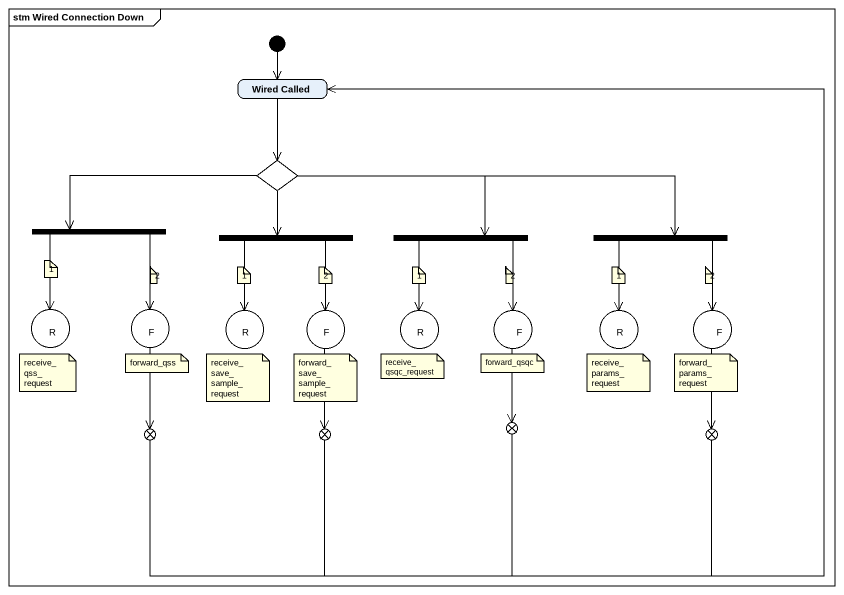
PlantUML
@startuml
mainframe stm Wired Connection Down
hide empty description
state "Wired Called" as Wired_Called
state choice1 <<choice>>
state fork1 <<fork>>
state fork2 <<fork>>
state fork3 <<fork>>
state fork4 <<fork>>
state entry1 <<choice>>
state entry2 <<choice>>
state entry3 <<choice>>
state entry4 <<choice>>
state entry5 <<choice>>
state entry6 <<choice>>
state entry7 <<choice>>
state entry8 <<choice>>
state exit1 <<choice>>
state exit2 <<choice>>
state exit3 <<choice>>
state exit4 <<choice>>
[*] --> Wired_Called
Wired_Called --> choice1
choice1 -left-> fork1
choice1 --> fork2
choice1 -right-> fork3
choice1 -right-> fork4
fork1 --> entry1
fork1 --> entry2
fork2 --> entry3
fork2 --> entry4
fork3 --> entry5
fork3 --> entry6
fork4 --> entry7
fork4 --> entry8
entry2 --> exit1
entry4 --> exit2
entry6 --> exit3
entry8 --> exit4
exit1 -up-> Wired_Called
exit2 -up-> Wired_Called
exit3 -up-> Wired_Called
exit4 -up-> Wired_Called
note as N1
  1
end note
note as N2
  2
end note
note as N3
  1
end note
note as N4
  2
end note
note as N5
  1
end note
note as N6
  2
end note
note as N7
  1
end note
note as N8
  2
end note
note as N9
  R
end note
note as N10
  F
end note
note as N11
  R
end note
note as N12
  F
end note
note as N13
  R
end note
note as N14
  F
end note
note as N15
  R
end note
note as N16
  F
end note
note as N17
  receive_qss_request
end note
note as N18
  forward_qss
end note
note as N19
  receive_save_sample_request
end note
note as N20
  forward_save_sample_request
end note
note as N21
  receive_qsqc_request
end note
note as N22
  forward_qsqc
end note
note as N23
  receive_params_request
end note
note as N24
  forward_params_request
end note
@enduml
